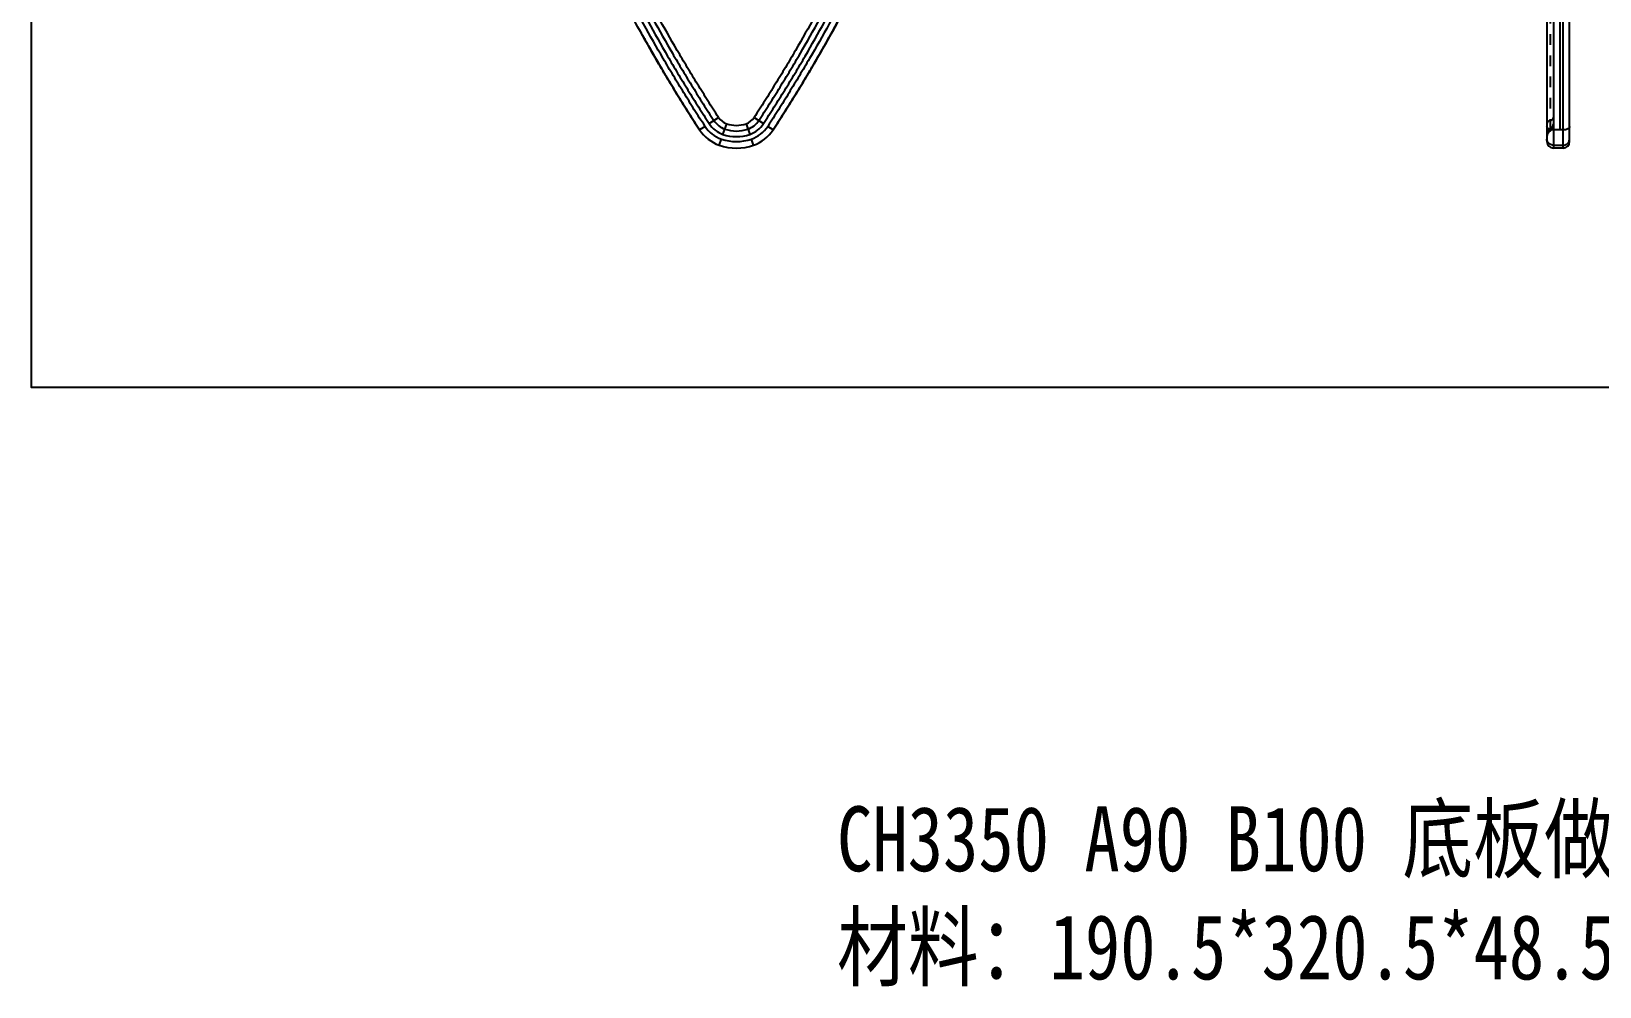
# Model space of a CAD drawing. Header units: millimetres. Extents: x 629 to 2024, y -4394 to 1386.
# Drawn here: x 988.3 to 1229.9, y -147.1 to 0.1 of the extents above; entities that cross this region are included whole.
import ezdxf

# ---------------------------------------------------------------- set-up
doc = ezdxf.new("R2010")
doc.units = ezdxf.units.MM
doc.header["$LTSCALE"] = 16.335
doc.linetypes.add('HIDDEN', pattern=[0.2, 0.1, -0.1])
doc.layers.get('0').update_dxf_attribs({"linetype": 'CONTINUOUS'})
doc.layers.add('DEFAULT_2', color=8, linetype='HIDDEN')
doc.styles.get("Standard").update_dxf_attribs({"font": 'txt', "width": 0.8})

msp = doc.modelspace()

# ---------------------------------------------------------------- linework, layer by layer
at = {"color": 7, "linetype": 'Continuous'}
for p, q in [((1222.778, 208.118), (1222.778, -17.882)), ((1224.278, -17.882), (1224.278, 208.118)), ((1221.778, 207.118), (1221.778, -16.882)), ((1225.278, -16.882), (1225.278, 207.118)), ((1223.778, 6.203), (1223.778, -15.092)), ((1092.747, -14.113), (1094.189, -13.154)), ((1094.87, -15.763), (1095.443, -14.129)), ((1098.422, -14.129), (1098.995, -15.763)), ((1099.676, -13.154), (1101.119, -14.113)), ((1092.107, -14.538), (1091.274, -15.092)), ((1094.285, -17.431), (1094.616, -16.488)), ((1099.58, -17.431), (1099.249, -16.488)), ((1102.591, -15.092), (1101.758, -14.538)), ((1224.278, -15.092), (1222.778, -15.092)), ((1222.778, -17.431), (1224.278, -17.431)), ((1224.278, -17.882), (1222.778, -17.882))]:
    msp.add_line(p, q, dxfattribs=at)
msp.add_lwpolyline([(988.338, 252.159), (1450.38, 252.159), (1450.38, -54.799), (988.338, -54.799)], close=True)
for centre, radius, start, end in [((894.9, 119.93), 247.735, 331.07516, 332.6729), ((903.837, 115.009), 237.532, 330.4251, 331.07152), ((1290.005, 114.997), 237.507, 209.55033, 210.46678), ((903.856, 114.999), 237.511, 329.53303, 330.42484), ((1096.271, -11.769), 4.232, 213.61913, 250.67469), ((1096.271, -11.769), 3.366, 213.61873, 250.67469), ((1096.271, -11.769), 2.5, 213.61982, 250.67469), ((1096.933, -9.882), 4.5, 250.67469, 289.32531), ((1097.594, -11.769), 2.5, 289.32531, 326.38018), ((1097.594, -11.769), 3.366, 289.32531, 326.37979), ((1097.594, -11.769), 4.232, 289.32531, 326.38124), ((1096.271, -11.769), 6, 213.61982, 250.67469), ((1096.271, -11.769), 5, 213.61982, 250.67469), ((1096.933, -9.882), 7, 250.67469, 289.32531), ((1096.933, -9.882), 6.232, 250.67469, 289.32531), ((1096.933, -9.882), 5.366, 250.67469, 289.32531), ((1097.594, -11.769), 5, 289.32531, 326.38018), ((1097.594, -11.769), 6, 289.32531, 326.38018), ((1222.778, -16.882), 1, 180, 270), ((1222.683, -16.485), 0.905, 198.58031, 203.66105), ((1224.278, -16.882), 1, 270, 360), ((1224.372, -16.485), 0.905, 336.33895, 341.41969), ((1096.933, -9.882), 8, 250.67469, 289.32531)]:
    msp.add_arc(centre, radius, start, end, dxfattribs=at)
for points, knots in [([(1081.217, 7.413), (1082.15, 5.61), (1084.057, 2.023), (1086.557, -2.396), (1088.625, -5.891), (1089.944, -8.059), (1091.014, -9.785), (1091.825, -11.076), (1092.641, -12.359), (1093.188, -13.212), (1093.468, -13.633)], [0, 0, 0, 0, 0.2500749, 0.5001005, 0.6251279, 0.7501697, 0.8126852, 0.8752226, 0.9377757, 1, 1, 1, 1]), ([(1094.189, -13.154), (1093.91, -12.734), (1093.365, -11.883), (1092.551, -10.604), (1091.744, -9.319), (1090.678, -7.6), (1089.364, -5.44), (1087.304, -1.959), (1084.814, 2.443), (1082.916, 6.015), (1081.986, 7.811)], [0, 0, 0, 0, 0.0623458, 0.1248691, 0.1873891, 0.2499041, 0.3749288, 0.4999449, 0.7499578, 1, 1, 1, 1]), ([(1111.879, 7.811), (1110.95, 6.015), (1109.051, 2.443), (1106.561, -1.959), (1104.501, -5.44), (1103.187, -7.6), (1102.121, -9.319), (1101.314, -10.604), (1100.5, -11.883), (1099.956, -12.734), (1099.676, -13.154)], [0, 0, 0, 0, 0.2500421, 0.5000549, 0.625071, 0.7500957, 0.8126115, 0.8751303, 0.9376512, 1, 1, 1, 1]), ([(1100.397, -13.633), (1100.677, -13.212), (1101.223, -12.359), (1102.04, -11.076), (1102.851, -9.786), (1103.921, -8.06), (1105.24, -5.891), (1107.308, -2.396), (1109.808, 2.023), (1111.715, 5.61), (1112.648, 7.413)], [0, 0, 0, 0, 0.0622328, 0.1247719, 0.1873065, 0.2498305, 0.3748727, 0.4999, 0.7499253, 1, 1, 1, 1]), ([(1091.274, -15.092), (1090.986, -14.658), (1090.431, -13.792), (1089.33, -12.061), (1087.971, -9.884), (1086.369, -7.253), (1084.278, -3.717), (1081.75, 0.753), (1079.821, 4.379), (1078.877, 6.203)], [0, 0, 0, 0, 0.0625, 0.125, 0.25, 0.375, 0.5, 0.75, 1, 1, 1, 1]), ([(1092.107, -14.538), (1091.825, -14.113), (1091.274, -13.253), (1090.451, -11.96), (1089.634, -10.661), (1088.556, -8.922), (1087.227, -6.738), (1085.144, -3.217), (1082.627, 1.234), (1080.706, 4.846), (1079.766, 6.662)], [0, 0, 0, 0, 0.0623463, 0.1248722, 0.1873946, 0.2499069, 0.3749299, 0.4999443, 0.7499589, 1, 1, 1, 1]), ([(1080.448, 7.015), (1081.384, 5.205), (1083.298, 1.606), (1085.806, -2.828), (1087.882, -6.336), (1089.206, -8.512), (1090.28, -10.244), (1091.093, -11.538), (1091.914, -12.828), (1092.464, -13.687), (1092.746, -14.113)], [0, 0, 0, 0, 0.2499602, 0.4999429, 0.6249308, 0.7499116, 0.8124058, 0.8748877, 0.9373617, 1, 1, 1, 1]), ([(1101.119, -14.113), (1101.401, -13.687), (1101.951, -12.828), (1102.772, -11.538), (1103.585, -10.244), (1104.659, -8.512), (1105.983, -6.336), (1108.059, -2.828), (1110.567, 1.606), (1112.481, 5.205), (1113.417, 7.015)], [0, 0, 0, 0, 0.0626329, 0.1251146, 0.1875982, 0.2500878, 0.3750685, 0.5000565, 0.7500394, 1, 1, 1, 1]), ([(1114.099, 6.662), (1113.159, 4.846), (1111.238, 1.234), (1108.721, -3.217), (1106.638, -6.738), (1105.309, -8.922), (1104.231, -10.661), (1103.414, -11.96), (1102.591, -13.253), (1102.04, -14.113), (1101.758, -14.538)], [0, 0, 0, 0, 0.2500413, 0.5000559, 0.6250704, 0.7500935, 0.8126072, 0.8751284, 0.9376507, 1, 1, 1, 1]), ([(1114.988, 6.203), (1114.044, 4.379), (1112.115, 0.753), (1109.587, -3.717), (1107.496, -7.253), (1105.894, -9.884), (1104.535, -12.061), (1103.433, -13.792), (1102.879, -14.658), (1102.591, -15.092)], [0, 0, 0, 0, 0.25, 0.5, 0.625, 0.75, 0.875, 0.9375, 1, 1, 1, 1]), ([(1085.293, -5.428), (1085.651, -6.037), (1086.536, -7.527), (1087.97, -9.884), (1089.33, -12.061), (1090.431, -13.792), (1090.986, -14.658), (1091.274, -15.092)], [0, 0, 0, 0, 0.1864899, 0.45766, 0.72883, 0.864415, 1, 1, 1, 1]), ([(1102.591, -15.092), (1102.879, -14.658), (1103.434, -13.792), (1104.535, -12.061), (1105.895, -9.884), (1107.329, -7.527), (1108.214, -6.037), (1108.572, -5.429)], [0, 0, 0, 0, 0.1355944, 0.2711889, 0.5423777, 0.8135666, 1, 1, 1, 1]), ([(1222.778, -15.092), (1222.654, -15.092), (1222.41, -15.067), (1222.125, -14.971), (1221.943, -14.849), (1221.824, -14.728), (1221.778, -14.61), (1221.778, -14.538)], [0, 0, 0, 0, 0.2986481, 0.5897071, 0.7163393, 0.8260764, 1, 1, 1, 1]), ([(1222.778, -17.431), (1222.585, -17.431), (1222.197, -17.325), (1221.929, -17.02), (1221.854, -16.849)], [0, 0, 0, 0, 0.5073841, 1, 1, 1, 1]), ([(1225.278, -14.538), (1225.278, -14.61), (1225.232, -14.728), (1225.112, -14.849), (1224.93, -14.971), (1224.645, -15.067), (1224.401, -15.092), (1224.278, -15.092)], [0, 0, 0, 0, 0.1739229, 0.2836596, 0.4102918, 0.7013512, 1, 1, 1, 1]), ([(1224.278, -17.431), (1224.47, -17.431), (1224.859, -17.325), (1225.126, -17.02), (1225.202, -16.849)], [0, 0, 0, 0, 0.5073841, 1, 1, 1, 1])]:
    msp.add_open_spline(points, degree=3, knots=knots, dxfattribs=at)
for points in [[(1221.825, -16.774), (1221.794, -16.682), (1221.778, -16.584), (1221.778, -16.488)], [(1225.23, -16.774), (1225.261, -16.682), (1225.278, -16.584), (1225.278, -16.488)]]:
    msp.add_open_spline(points, degree=3, dxfattribs=at)
at = {"layer": 'DEFAULT_2', "color": 8, "linetype": 'HIDDEN'}
msp.add_line((1222.278, 205.484), (1222.278, -15.248), dxfattribs=at)
for centre, radius, start, end in [((1290.031, 115.01), 237.536, 208.92832, 209.55008), ((1221.778, -14.382), 1, 300, 360), ((1222.778, -16.114), 1, 120, 180)]:
    msp.add_arc(centre, radius, start, end, dxfattribs=at)
for points, knots in [([(1222.278, -13.633), (1222.207, -13.656), (1222.077, -13.71), (1221.913, -13.822), (1221.805, -13.959), (1221.778, -14.064), (1221.778, -14.113)], [0, 0, 0, 0, 0.30139, 0.5728261, 0.8026257, 1, 1, 1, 1]), ([(1222.278, -13.633), (1222.207, -13.656), (1222.077, -13.71), (1221.913, -13.821), (1221.805, -13.959), (1221.778, -14.064), (1221.778, -14.113)], [0, 0, 0, 0, 0.3013807, 0.5728134, 0.8026168, 1, 1, 1, 1]), ([(1222.278, -13.633), (1222.348, -13.611), (1222.478, -13.556), (1222.643, -13.445), (1222.75, -13.307), (1222.778, -13.202), (1222.778, -13.154)], [0, 0, 0, 0, 0.3014187, 0.5728641, 0.8026511, 1, 1, 1, 1]), ([(1222.278, -13.633), (1222.348, -13.611), (1222.478, -13.556), (1222.643, -13.445), (1222.75, -13.307), (1222.778, -13.202), (1222.778, -13.154)], [0, 0, 0, 0, 0.3014146, 0.5728585, 0.8026473, 1, 1, 1, 1]), ([(1222.278, -14.946), (1222.425, -14.866), (1222.682, -14.629), (1222.778, -14.292), (1222.778, -14.129)], [0, 0, 0, 0, 0.5064349, 1, 1, 1, 1]), ([(1222.278, -14.946), (1222.13, -15.026), (1221.874, -15.262), (1221.778, -15.6), (1221.778, -15.763)], [0, 0, 0, 0, 0.5064349, 1, 1, 1, 1])]:
    msp.add_open_spline(points, degree=3, knots=knots, dxfattribs=at)
for points in [[(1222.743, -14.376), (1222.766, -14.296), (1222.778, -14.212), (1222.778, -14.129)], [(1221.854, -16.849), (1221.804, -16.735), (1221.778, -16.611), (1221.778, -16.488)], [(1225.202, -16.849), (1225.251, -16.735), (1225.278, -16.611), (1225.278, -16.488)]]:
    msp.add_open_spline(points, degree=3, dxfattribs=at)

# ---------------------------------------------------------------- texts
at = {"insert": (1112.436, -119.325), "char_height": 15, "width": 325.32345, "attachment_point": 1}
msp.add_mtext('{\\fSimSun|b0|i0|c134|p2;\\H0.66667x;CH3350 A90 B100 底板做成两条\\P材料：190.5*320.5*48.5--2  H13电熔精板\\H1.5x;\\P      }', dxfattribs=at)

doc.saveas('drawing.dxf')
